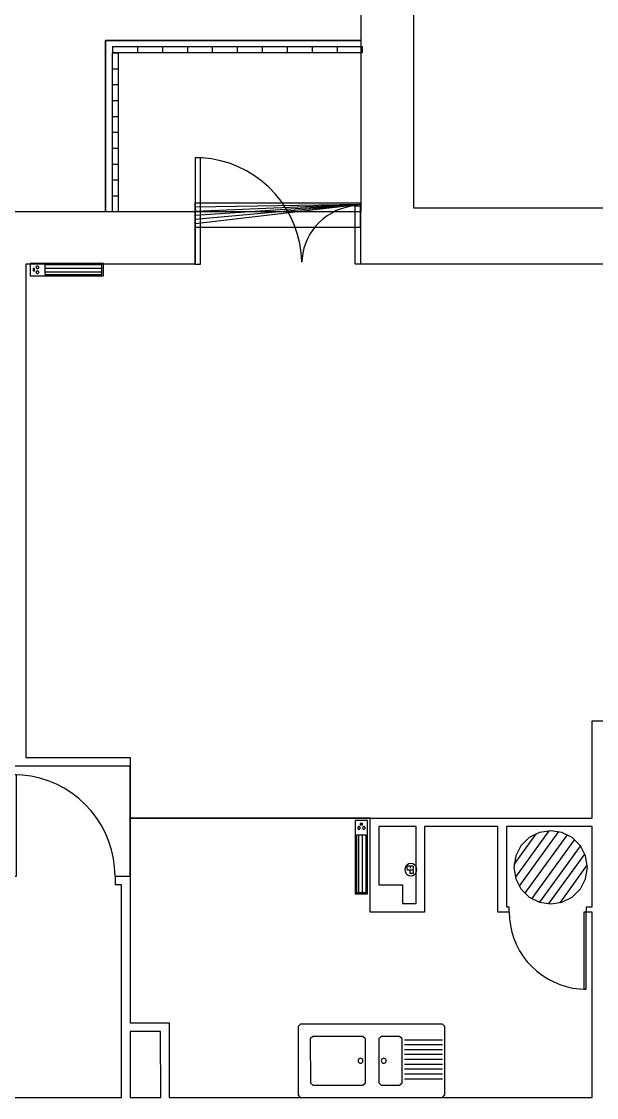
# Model space of a CAD drawing. Header units: millimetres. Extents: x -0.6 to 50, y -2.8 to 26.8.
# Drawn here: x 7.5 to 12.2, y 5.31 to 14.12 of the extents above; entities that cross this region are included whole.
import ezdxf
from ezdxf.enums import TextEntityAlignment as Align

# ---------------------------------------------------------------- set-up
doc = ezdxf.new("R2010")
doc.units = ezdxf.units.MM
for name, color, linetype in [('ABY_Dao_BATIM', 7, 'Continuous'), ('ABY_Equipement', 7, 'Continuous'), ('ABY_Ouverture', 124, 'Continuous'), ('ABY_Parois', 7, 'Continuous')]:
    doc.layers.add(name, color=color, linetype=linetype)

# ---------------------------------------------------------------- blocks, each defined once
blk = doc.blocks.new('OUV_ABY_D4_PPL01')
for p, q in [((-41.3, 99.6), (-50, 100)), ((-50, 100), (-50, 100)), ((-50, 100), (-50, 0)), ((-47, 100), (-50, 100)), ((-47, 0), (-47, 100)), ((-32.6, 98.5), (-41.3, 99.6)), ((-24.1, 96.6), (-32.6, 98.5)), ((-15.8, 94), (-24.1, 96.6)), ((-7.7, 90.6), (-15.8, 94)), ((0, 86.6), (-7.7, 90.6)), ((7.4, 81.9), (0, 86.6)), ((14.3, 76.6), (7.4, 81.9)), ((20.7, 70.7), (14.3, 76.6)), ((26.6, 64.3), (20.7, 70.7)), ((31.9, 57.4), (26.6, 64.3)), ((36.6, 50), (31.9, 57.4)), ((40.6, 42.3), (36.6, 50)), ((44, 34.2), (40.6, 42.3)), ((46.6, 25.9), (44, 34.2)), ((48.5, 17.4), (46.6, 25.9)), ((49.6, 8.7), (48.5, 17.4)), ((-50, 0), (-47, 0)), ((50, 0), (49.6, 8.7))]:
    blk.add_line(p, q)
at = {"flags": 1}
for tag, p in [('DATE_ETAT_EQU', (0, -3.7)), ('DATE_ETAT_VOL', (0, -4.4)), ('DATE_ETAT', (0, -3)), ('ETAT_EQU', (0, -3.4)), ('ETAT_VOL', (0, -4)), ('ETAT', (0, -2.8))]:
    blk.add_attdef(tag, text='', height=0.25, rotation=360, dxfattribs=at).set_placement(p, align=Align.MIDDLE_CENTER)
at = {"color": 0, "linetype": 'ByBlock', "lineweight": -2}
for tag, flags, p in [('NUMCOMP_OUV', 1, (0, -1.9)), ('NUMCOMP_EQU', 1, (0, -2.2)), ('NUMCOMP_VOL', 1, (0, -2.5)), ('OUVERTURE', 13, (0, -0.8)), ('LARGEUR', 5, (0, -1.4)), ('HAUTEUR', 5, (0, -1.6)), ('ALLEGE', 5, (0, -1.1)), ('VOLET', 1, (0, -0.6)), ('SSSC', 1, (0, -0.3))]:
    blk.add_attdef(tag, text='', height=0.25, dxfattribs=dict(at, flags=flags)).set_placement(p, align=Align.MIDDLE)
at = {"flags": 1}
blk.add_attdef('TYPEPORTE', (-1.1, -4.9), '', height=0.25, dxfattribs=at)
blk = doc.blocks.new('OUV_ABY_D0_POR01')
for p, q in [((-41.3, 99.6), (-50, 100)), ((-50, 100), (-50, 100)), ((-50, 100), (-50, 0)), ((-47, 100), (-50, 100)), ((-47, 0), (-47, 100)), ((-32.6, 98.5), (-41.3, 99.6)), ((-24.1, 96.6), (-32.6, 98.5)), ((-15.8, 94), (-24.1, 96.6)), ((-7.7, 90.6), (-15.8, 94)), ((0, 86.6), (-7.7, 90.6)), ((7.4, 81.9), (0, 86.6)), ((14.3, 76.6), (7.4, 81.9)), ((20.7, 70.7), (14.3, 76.6)), ((26.6, 64.3), (20.7, 70.7)), ((31.9, 57.4), (26.6, 64.3)), ((36.6, 50), (31.9, 57.4)), ((40.6, 42.3), (36.6, 50)), ((44, 34.2), (40.6, 42.3)), ((46.6, 25.9), (44, 34.2)), ((48.5, 17.4), (46.6, 25.9)), ((49.6, 8.7), (48.5, 17.4)), ((-50, 0), (-47, 0)), ((50, 0), (49.6, 8.7))]:
    blk.add_line(p, q)
at = {"flags": 1}
for tag, p in [('DATE_ETAT_EQU', (0, -3.7)), ('DATE_ETAT_VOL', (0, -4.4)), ('DATE_ETAT', (0, -3)), ('ETAT_EQU', (0, -3.4)), ('ETAT_VOL', (0, -4)), ('ETAT', (0, -2.8))]:
    blk.add_attdef(tag, text='', height=0.25, rotation=360, dxfattribs=at).set_placement(p, align=Align.MIDDLE_CENTER)
at = {"color": 0, "linetype": 'ByBlock', "lineweight": -2}
for tag, flags, p in [('NUMCOMP_OUV', 1, (0, -1.9)), ('NUMCOMP_EQU', 1, (0, -2.2)), ('NUMCOMP_VOL', 1, (0, -2.5)), ('OUVERTURE', 13, (0, -0.8)), ('LARGEUR', 5, (0, -1.4)), ('HAUTEUR', 5, (0, -1.6)), ('ALLEGE', 5, (0, -1.1)), ('VOLET', 1, (0, -0.6)), ('SSSC', 1, (0, -0.3))]:
    blk.add_attdef(tag, text='', height=0.25, dxfattribs=dict(at, flags=flags)).set_placement(p, align=Align.MIDDLE)
at = {"flags": 1}
blk.add_attdef('TYPEPORTE', (-1.1, -4.9), '', height=0.25, dxfattribs=at)
blk = doc.blocks.new('OUV_ABY_C0_POR10')
for p, q in [((-6.2, 0), (-5.8, 0)), ((-6.2, -4.39), (-6.2, 0)), ((-5.8, 0), (-5.8, -4.39)), ((5.8, 0), (5.8, -7.99)), ((6.2, 0), (5.8, 0)), ((6.2, -7.99), (6.2, 0)), ((-1.87, -0.82), (-1.82, -0.44)), ((-1.82, -0.44), (-1.8, -0.15)), ((-1.8, -0.17), (-1.75, -0.87)), ((-2.23, -1.91), (-2.08, -1.56)), ((-2.08, -1.56), (-1.96, -1.2)), ((-1.96, -1.2), (-1.87, -0.82)), ((-1.75, -0.87), (-1.65, -1.56)), ((-1.65, -1.56), (-1.48, -2.24)), ((-2.63, -2.57), (-2.41, -2.25)), ((-2.41, -2.25), (-2.23, -1.91)), ((-1.48, -2.24), (-1.26, -2.9)), ((-3.41, -3.41), (-3.13, -3.16)), ((-3.13, -3.16), (-2.86, -2.88)), ((-2.86, -2.88), (-2.63, -2.57)), ((-1.26, -2.9), (-0.98, -3.54)), ((-4.75, -4.16), (-4.39, -4.02)), ((-4.39, -4.02), (-4.05, -3.84)), ((-4.05, -3.84), (-3.72, -3.64)), ((-3.72, -3.64), (-3.41, -3.41)), ((-0.98, -3.54), (-0.64, -4.15)), ((-5.8, -4.39), (-6.2, -4.39)), ((-5.87, -4.39), (-5.49, -4.35)), ((-5.49, -4.35), (-5.12, -4.27)), ((-5.12, -4.27), (-4.75, -4.16)), ((-0.64, -4.15), (-0.25, -4.73)), ((-0.25, -4.73), (0.18, -5.27)), ((0.18, -5.27), (0.67, -5.78)), ((0.67, -5.78), (1.19, -6.24)), ((1.19, -6.24), (1.75, -6.65)), ((1.75, -6.65), (2.35, -7.01)), ((2.35, -7.01), (2.98, -7.32)), ((2.98, -7.32), (3.63, -7.58)), ((3.63, -7.58), (4.3, -7.77)), ((4.3, -7.77), (4.98, -7.91)), ((4.98, -7.91), (5.68, -7.98)), ((5.68, -7.98), (5.82, -7.99)), ((5.8, -7.99), (6.2, -7.99))]:
    blk.add_line(p, q)
at = {"color": 0, "linetype": 'ByBlock', "lineweight": -2}
for tag, flags, p in [('OUVERTURE', 13, (0, -0.829)), ('VOLET', 1, (0, -0.559)), ('SSSC', 1, (0, -0.289)), ('LARGEUR', 5, (0, -1.369)), ('HAUTEUR', 5, (0, -1.639)), ('ALLEGE', 5, (0, -1.099)), ('NUMCOMP_OUV', 1, (0, -1.929)), ('NUMCOMP_EQU', 1, (0, -2.213)), ('NUMCOMP_VOL', 1, (0, -2.484))]:
    blk.add_attdef(tag, text='', height=0.25, dxfattribs=dict(at, flags=flags)).set_placement(p, align=Align.MIDDLE)
at = {"flags": 1}
for tag, p in [('DATE_ETAT', (0, -3.045)), ('ETAT', (0, -2.772)), ('DATE_ETAT_EQU', (0, -3.707)), ('ETAT_EQU', (0, -3.376)), ('ETAT_VOL', (0, -4.037)), ('DATE_ETAT_VOL', (0, -4.368))]:
    blk.add_attdef(tag, text='', height=0.25, rotation=360, dxfattribs=at).set_placement(p, align=Align.MIDDLE_CENTER)
blk.add_attdef('TYPEPORTE', (-1.116, -4.909), '', height=0.25, dxfattribs=at)
blk = doc.blocks.new('VOL_ABY_B3_VOL01')
for p, q in [((-50, -15), (-50, 0)), ((-50, 0), (50, 0)), ((50, 0), (50, -12)), ((50, -2.5), (-50.1, -14.22)), ((50, -2.5), (-50.1, -14.22)), ((50, -5), (-50.08, -14.22)), ((50, -5), (-50.08, -14.22)), ((50, -7.5), (-50.06, -14.22)), ((50, -7.5), (-50.06, -14.22)), ((50, -10), (-50.04, -14.22)), ((50, -10), (-50.04, -14.22)), ((50, -12.5), (-50.02, -14.22)), ((50, -12.5), (-50.02, -14.22)), ((-50, -15), (-50, -12)), ((50, -12), (50, -15)), ((50, -15), (-50, -15))]:
    blk.add_line(p, q)
at = {"color": 0, "linetype": 'ByBlock', "lineweight": -2}
for tag, flags, p in [('PROFONDEUR', 5, (0, -1.07)), ('ANNEE_REN', 1, (0, -3.01)), ('NUMCOMP', 9, (0, -2.71)), ('ALTITUDE', 13, (0, -0.53)), ('LARGEUR', 5, (0, -0.8)), ('HAUTEUR', 5, (0, -1.34)), ('EQMUR', 9, (0, -1.88)), ('EQOUV', 9, (0, -2.16)), ('EQFAC', 9, (0, -1.61)), ('SSSC', 5, (0, -0.26)), ('QTE', 9, (0, -2.44))]:
    blk.add_attdef(tag, text='', height=0.25, dxfattribs=dict(at, flags=flags)).set_placement(p, align=Align.MIDDLE)
for tag, flags, p in [('DATE_ETAT', 1, (0, -3.57)), ('DUREE_VIE', 9, (-0.02, -3.87)), ('ETAT', 9, (0, -3.3))]:
    blk.add_attdef(tag, text='', height=0.25, rotation=360, dxfattribs=dict(flags=flags)).set_placement(p, align=Align.MIDDLE_CENTER)
blk = doc.blocks.new('EQU_ABY_I0_EVI01')
for p, q in [((-58, 30), (-60, 28)), ((-60, 28), (-60, -28)), ((58, 30), (-58, 30)), ((58, 30), (60, 28)), ((60, -28), (60, 28)), ((-23, 20), (-25, 18)), ((-25, 18), (-25, -18)), ((-8, 20), (-23, 20)), ((-6, 18), (-8, 20)), ((-6, -18), (-6, 18)), ((7, 20), (5, 18)), ((5, 18), (5, -18)), ((48, 20), (7, 20)), ((50, 18), (48, 20)), ((50, -18), (50, 18)), ((-58, 15), (-27, 15)), ((-58, 11), (-27, 11)), ((-58, 7), (-27, 7)), ((-58, 3), (-27, 3)), ((-11.9, 0.62), (-12, 0)), ((-12, 0), (-11.9, -0.62)), ((-11.62, 1.18), (-11.9, 0.62)), ((-11.18, 1.62), (-11.62, 1.18)), ((-10.62, 1.9), (-11.18, 1.62)), ((-10, 2), (-10.62, 1.9)), ((-9.38, 1.9), (-10, 2)), ((-8.82, 1.62), (-9.38, 1.9)), ((-8.38, 1.18), (-8.82, 1.62)), ((-8.1, 0.62), (-8.38, 1.18)), ((-8, 0), (-8.1, 0.62)), ((-8.1, -0.62), (-8, 0)), ((-8, 0), (-8, 0)), ((7.1, 0.62), (7, 0)), ((7, 0), (7.1, -0.62)), ((7.38, 1.18), (7.1, 0.62)), ((7.82, 1.62), (7.38, 1.18)), ((8.38, 1.9), (7.82, 1.62)), ((9, 2), (8.38, 1.9)), ((9.62, 1.9), (9, 2)), ((10.18, 1.62), (9.62, 1.9)), ((10.62, 1.18), (10.18, 1.62)), ((10.9, 0.62), (10.62, 1.18)), ((11, 0), (10.9, 0.62)), ((10.9, -0.62), (11, 0)), ((11, 0), (11, 0)), ((-58, -1), (-27, -1)), ((-58, -5), (-27, -5)), ((-11.9, -0.62), (-11.62, -1.18)), ((-11.62, -1.18), (-11.18, -1.62)), ((-11.18, -1.62), (-10.62, -1.9)), ((-10.62, -1.9), (-10, -2)), ((-10, -2), (-9.38, -1.9)), ((-9.38, -1.9), (-8.82, -1.62)), ((-8.82, -1.62), (-8.38, -1.18)), ((-8.38, -1.18), (-8.1, -0.62)), ((7.1, -0.62), (7.38, -1.18)), ((7.38, -1.18), (7.82, -1.62)), ((7.82, -1.62), (8.38, -1.9)), ((8.38, -1.9), (9, -2)), ((9, -2), (9.62, -1.9)), ((9.62, -1.9), (10.18, -1.62)), ((10.18, -1.62), (10.62, -1.18)), ((10.62, -1.18), (10.9, -0.62)), ((-58, -9), (-27, -9)), ((-58, -13), (-27, -13)), ((-58, -17), (-27, -17)), ((-25, -18), (-23, -20)), ((-23, -20), (-8, -20)), ((-8, -20), (-6, -18)), ((5, -18), (7, -20)), ((7, -20), (48, -20)), ((48, -20), (50, -18)), ((-60, -28), (-58, -30)), ((-58, -30), (58, -30)), ((58, -30), (60, -28))]:
    blk.add_line(p, q)
at = {"color": 0, "linetype": 'ByBlock', "lineweight": -2}
for tag, flags, p in [('PROFONDEUR', 5, (0, -1.07)), ('ANNEE_REN', 1, (0, -3.01)), ('NUMCOMP', 9, (0, -2.71)), ('ALTITUDE', 13, (0, -0.53)), ('LARGEUR', 5, (0, -0.8)), ('HAUTEUR', 5, (0, -1.34)), ('EQMUR', 9, (0, -1.88)), ('EQOUV', 9, (0, -2.16)), ('EQFAC', 9, (0, -1.61)), ('SSSC', 5, (0, -0.26)), ('QTE', 9, (0, -2.44))]:
    blk.add_attdef(tag, text='', height=0.25, dxfattribs=dict(at, flags=flags)).set_placement(p, align=Align.MIDDLE)
for tag, flags, p in [('DATE_ETAT', 1, (0, -3.57)), ('DUREE_VIE', 9, (-0.02, -3.87)), ('ETAT', 9, (0, -3.3))]:
    blk.add_attdef(tag, text='', height=0.25, rotation=360, dxfattribs=dict(flags=flags)).set_placement(p, align=Align.MIDDLE_CENTER)
blk = doc.blocks.new('EQU_ABY_I2_ECS02')
for p, q in [((-2.39, 0.3), (-0.89, 2.36)), ((-2.3, -0.56), (-0.05, 2.54)), ((-2.04, -1.16), (0.59, 2.48)), ((-1.67, -1.63), (1.16, 2.27)), ((-0.71, 2.42), (-1.39, 2.08)), ((0.04, 2.54), (-0.71, 2.42)), ((0.79, 2.42), (0.04, 2.54)), ((1.47, 2.08), (0.79, 2.42)), ((-1.93, 1.54), (-2.28, 0.86)), ((-1.39, 2.08), (-1.93, 1.54)), ((-1.22, -1.98), (1.64, 1.95)), ((-0.69, -2.22), (2.02, 1.52)), ((2.01, 1.54), (1.47, 2.08)), ((2.36, 0.86), (2.01, 1.54)), ((-2.28, 0.86), (-2.4, 0.1)), ((-0.06, -2.28), (2.3, 0.97)), ((2.48, 0.1), (2.36, 0.86)), ((-2.4, 0.1), (-2.28, -0.65)), ((0.67, -2.25), (2.47, 0.24)), ((2.36, -0.65), (2.48, 0.1)), ((2.48, 0.1), (2.48, 0.1)), ((-2.28, -0.65), (-1.93, -1.33)), ((2.01, -1.33), (2.36, -0.65)), ((-1.93, -1.33), (-1.39, -1.87)), ((1.47, -1.87), (2.01, -1.33)), ((-1.39, -1.87), (-0.71, -2.21)), ((0.79, -2.21), (1.47, -1.87)), ((-0.71, -2.21), (0.04, -2.33)), ((0.04, -2.33), (0.79, -2.21))]:
    blk.add_line(p, q)
at = {"color": 0, "linetype": 'ByBlock', "lineweight": -2}
for tag, flags, p in [('ALTITUDE', 13, (-0.002, -0.532)), ('LARGEUR', 5, (-0.002, -0.802)), ('SSSC', 5, (-0.002, -0.262)), ('PROFONDEUR', 5, (-0.002, -1.072)), ('HAUTEUR', 5, (-0.002, -1.342)), ('EQMUR', 9, (-0.002, -1.882)), ('EQOUV', 9, (-0.002, -2.16)), ('EQFAC', 9, (-0.002, -1.612)), ('ANNEE_REN', 1, (-0.002, -3.011)), ('NUMCOMP', 9, (-0.002, -2.713)), ('QTE', 9, (-0.002, -2.438))]:
    blk.add_attdef(tag, text='', height=0.25, dxfattribs=dict(at, flags=flags)).set_placement(p, align=Align.MIDDLE)
for tag, flags, p in [('DATE_ETAT', 1, (-0.002, -3.572)), ('ETAT', 9, (-0.002, -3.298)), ('DUREE_VIE', 9, (-0.015, -3.871))]:
    blk.add_attdef(tag, text='', height=0.25, rotation=360, dxfattribs=dict(flags=flags)).set_placement(p, align=Align.MIDDLE_CENTER)
blk = doc.blocks.new('EQU_ABY_M7_DEV01')
for p, q in [((-2.28, 0.86), (-2.4, 0.1)), ((-2.4, 0.1), (-2.28, -0.65)), ((-1.93, 1.54), (-2.28, 0.86)), ((-1.39, 2.08), (-1.93, 1.54)), ((-0.71, 2.42), (-1.39, 2.08)), ((-1.32, 1.08), (-1.32, -1.49)), ((-1.31, 1.08), (-0.05, 1.08)), ((0.04, 2.54), (-0.71, 2.42)), ((0.79, 2.42), (0.04, 2.54)), ((0.3, 1.09), (0.3, -1.49)), ((0.32, 1.09), (1.62, 1.09)), ((1.47, 2.08), (0.79, 2.42)), ((2.01, 1.54), (1.47, 2.08)), ((1.62, 1.09), (1.62, -0.19)), ((2.36, 0.86), (2.01, 1.54)), ((2.48, 0.1), (2.36, 0.86)), ((2.36, -0.65), (2.48, 0.1)), ((2.48, 0.1), (2.48, 0.1)), ((-2.28, -0.65), (-1.93, -1.33)), ((-1.93, -1.33), (-1.39, -1.87)), ((-1.39, -1.87), (-0.71, -2.21)), ((-1.32, -0.21), (-0.59, -0.19)), ((-1.32, -1.49), (-0.09, -1.49)), ((-0.71, -2.21), (0.04, -2.33)), ((0.04, -2.33), (0.79, -2.21)), ((1.62, -0.19), (0.3, -0.19)), ((0.79, -2.21), (1.47, -1.87)), ((1.47, -1.87), (2.01, -1.33)), ((2.01, -1.33), (2.36, -0.65))]:
    blk.add_line(p, q)
at = {"color": 0, "linetype": 'ByBlock', "lineweight": -2}
for tag, flags, p in [('PROFONDEUR', 5, (0, -1.07)), ('ANNEE_REN', 1, (0, -3.01)), ('NUMCOMP', 9, (0, -2.71)), ('ALTITUDE', 13, (0, -0.53)), ('LARGEUR', 5, (0, -0.8)), ('HAUTEUR', 5, (0, -1.34)), ('EQMUR', 9, (0, -1.88)), ('EQOUV', 9, (0, -2.16)), ('EQFAC', 9, (0, -1.61)), ('SSSC', 5, (0, -0.26)), ('QTE', 9, (0, -2.44))]:
    blk.add_attdef(tag, text='', height=0.25, dxfattribs=dict(at, flags=flags)).set_placement(p, align=Align.MIDDLE)
for tag, flags, p in [('DATE_ETAT', 1, (0, -3.57)), ('DUREE_VIE', 9, (-0.02, -3.87)), ('ETAT', 9, (0, -3.3))]:
    blk.add_attdef(tag, text='', height=0.25, rotation=360, dxfattribs=dict(flags=flags)).set_placement(p, align=Align.MIDDLE_CENTER)
blk = doc.blocks.new('EQU_ABY_J0_GCT02')
for p, q in [((50, 20), (-50, 20)), ((-50, 20), (-50, 0)), ((-41.6, 15.2), (-41.9, 14.6)), ((-41.2, 15.6), (-41.6, 15.2)), ((-40.6, 15.9), (-41.2, 15.6)), ((-40, 16), (-40.6, 15.9)), ((-39.4, 15.9), (-40, 16)), ((-38.8, 15.6), (-39.4, 15.9)), ((-38.4, 15.2), (-38.8, 15.6)), ((-38.1, 14.6), (-38.4, 15.2)), ((-30, 18), (-30, 2)), ((48, 18), (-30, 18)), ((48, 2), (48, 18)), ((50, 0), (50, 20)), ((-50, 0), (50, 0)), ((-44, 12), (-46, 12)), ((-46, 12), (-46, 8)), ((-46, 10), (-44, 10)), ((-46, 8), (-44, 8)), ((-44, 8), (-44, 12)), ((-41.9, 14.6), (-42, 14)), ((-42, 14), (-41.9, 13.4)), ((-41.9, 6.6), (-42, 6)), ((-42, 6), (-41.9, 5.4)), ((-41.9, 13.4), (-41.6, 12.8)), ((-41.6, 7.2), (-41.9, 6.6)), ((-41.9, 5.4), (-41.6, 4.8)), ((-41.6, 12.8), (-41.2, 12.4)), ((-41.2, 7.6), (-41.6, 7.2)), ((-41.6, 4.8), (-41.2, 4.4)), ((-41.2, 12.4), (-40.6, 12.1)), ((-40.6, 7.9), (-41.2, 7.6)), ((-41.2, 4.4), (-40.6, 4.1)), ((-40.6, 12.1), (-40, 12)), ((-40, 8), (-40.6, 7.9)), ((-40.6, 4.1), (-40, 4)), ((-40, 12), (-39.4, 12.1)), ((-39.4, 7.9), (-40, 8)), ((-40, 4), (-39.4, 4.1)), ((-39.4, 12.1), (-38.8, 12.4)), ((-38.8, 7.6), (-39.4, 7.9)), ((-39.4, 4.1), (-38.8, 4.4)), ((-38.8, 12.4), (-38.4, 12.8)), ((-38.4, 7.2), (-38.8, 7.6)), ((-38.8, 4.4), (-38.4, 4.8)), ((-38.4, 12.8), (-38.1, 13.4)), ((-38.1, 6.6), (-38.4, 7.2)), ((-38.4, 4.8), (-38.1, 5.4)), ((-38, 14), (-38.1, 14.6)), ((-38.1, 13.4), (-38, 14)), ((-38, 6), (-38.1, 6.6)), ((-38.1, 5.4), (-38, 6)), ((-38, 14), (-38, 14)), ((-38, 6), (-38, 6)), ((48, 12), (-30, 12)), ((48, 6), (-30, 6)), ((-30, 2), (48, 2)), ((48, 9), (48, 9)), ((48, 9), (48, 9))]:
    blk.add_line(p, q)
at = {"color": 0, "linetype": 'ByBlock', "lineweight": -2}
for tag, flags, p in [('PROFONDEUR', 5, (0, -1.1)), ('ANNEE_REN', 1, (0, -3)), ('NUMCOMP', 9, (0, -2.7)), ('ALTITUDE', 13, (0, -0.5)), ('LARGEUR', 5, (0, -0.8)), ('HAUTEUR', 5, (0, -1.3)), ('EQMUR', 9, (0, -1.9)), ('EQOUV', 9, (0, -2.2)), ('EQFAC', 9, (0, -1.6)), ('SSSC', 5, (0, -0.3)), ('QTE', 9, (0, -2.4))]:
    blk.add_attdef(tag, text='', height=0.25, dxfattribs=dict(at, flags=flags)).set_placement(p, align=Align.MIDDLE)
for tag, flags, p in [('DATE_ETAT', 1, (0, -3.6)), ('DUREE_VIE', 9, (0, -3.9)), ('ETAT', 9, (0, -3.3))]:
    blk.add_attdef(tag, text='', height=0.25, rotation=360, dxfattribs=dict(flags=flags)).set_placement(p, align=Align.MIDDLE_CENTER)
blk = doc.blocks.new('EQU_ABY_C2_ELF02')
for p, q in [((-9.98, 0.48), (10.02, 0.48)), ((-9.98, 0.48), (-9.98, -0.52)), ((-7.98, 0.48), (-7.98, -0.52)), ((-5.98, 0.48), (-5.98, -0.52)), ((-3.98, 0.48), (-3.98, -0.52)), ((-1.98, 0.48), (-1.98, -0.52)), ((0.02, 0.48), (0.02, -0.52)), ((2.02, 0.48), (2.02, -0.52)), ((4.02, 0.48), (4.02, -0.52)), ((6.02, 0.48), (6.02, -0.52)), ((8.02, 0.48), (8.02, -0.52)), ((10.02, 0.48), (10.02, -0.52)), ((-9.98, -0.52), (10.02, -0.52))]:
    blk.add_line(p, q)
at = {"color": 0, "linetype": 'ByBlock', "lineweight": -2}
for tag, flags, p in [('ALTITUDE', 13, (-0.002, -0.532)), ('LARGEUR', 5, (-0.002, -0.802)), ('SSSC', 5, (-0.002, -0.262)), ('PROFONDEUR', 5, (-0.002, -1.072)), ('HAUTEUR', 5, (-0.002, -1.342)), ('EQMUR', 9, (-0.002, -1.882)), ('EQFAC', 9, (-0.002, -1.612)), ('NUMCOMP', 9, (-0.002, -2.713)), ('EQOUV', 9, (-0.002, -2.16)), ('QTE', 9, (-0.002, -2.438)), ('ANNEE_REN', 1, (-0.002, -3.011))]:
    blk.add_attdef(tag, text='', height=0.25, dxfattribs=dict(at, flags=flags)).set_placement(p, align=Align.MIDDLE)
for tag, flags, p in [('DATE_ETAT', 1, (-0.002, -3.572)), ('ETAT', 9, (-0.002, -3.298)), ('DUREE_VIE', 9, (-0.015, -3.871))]:
    blk.add_attdef(tag, text='', height=0.25, rotation=360, dxfattribs=dict(flags=flags)).set_placement(p, align=Align.MIDDLE_CENTER)

msp = doc.modelspace()

# ---------------------------------------------------------------- linework, layer by layer
at = {"layer": 'ABY_Dao_BATIM', "color": 7, "linetype": 'Continuous'}
for points in [[(8.1901, 12.56, 3.25), (8.1901, 13.96, 3.25)], [(8.1901, 13.96, 3.25), (10.2801, 13.96, 3.25)]]:
    msp.add_polyline3d(points, dxfattribs=at)
at = {"layer": 'ABY_Ouverture'}
for p, q in [((8.9247, 12.13, 3.25), (8.9247, 12.56, 3.25)), ((10.2747, 12.56, 3.25), (10.2747, 12.13, 3.25)), ((8.2691, 7.1214, 3.25), (8.2691, 7.0514, 3.25)), ((11.4917, 6.8264, 3.25), (11.4917, 6.8691, 3.25)), ((12.1217, 6.8691, 3.25), (12.1217, 6.8264, 3.25))]:
    msp.add_line(p, q, dxfattribs=at)
at = {"layer": 'ABY_Parois'}
for p, q in [((10.2801, 12.56, 3.25), (10.2801, 15.203, 3.25)), ((10.7101, 14.3696, 3.25), (10.7101, 12.5897, 3.25)), ((8.1901, 13.96, 3.25), (8.1901, 12.56, 3.25)), ((10.2801, 13.96, 3.25), (8.1901, 13.96, 3.25)), ((10.2801, 12.56, 3.25), (10.2801, 13.96, 3.25)), ((6.7815, 12.56, 3.25), (8.9247, 12.56, 3.25)), ((8.1901, 12.56, 3.25), (10.2801, 12.56, 3.25)), ((10.2747, 12.56, 3.25), (10.2801, 12.56, 3.25)), ((10.7101, 12.5897, 3.25), (13.5003, 12.5897, 3.25)), ((7.5399, 12.13, 3.25), (7.5399, 8.0914, 3.25)), ((8.9247, 12.13, 3.25), (7.5399, 12.13, 3.25)), ((10.7202, 12.13, 3.25), (10.2747, 12.13, 3.25)), ((14.0199, 12.13, 3.25), (10.7202, 12.13, 3.25)), ((12.1699, 7.5964, 3.25), (12.1699, 8.3914, 3.25)), ((12.1699, 8.3914, 3.25), (12.4399, 8.3914, 3.25)), ((8.3925, 8.0214, 3.25), (4.6499, 8.0214, 3.25)), ((7.5399, 8.0914, 3.25), (8.3925, 8.0914, 3.25)), ((8.3925, 8.0914, 3.25), (8.3925, 8.02, 3.25)), ((8.3925, 7.1214, 3.25), (8.3925, 8.0214, 3.25)), ((8.3925, 8.02, 3.25), (8.3925, 7.5964, 3.25)), ((8.3925, 7.5964, 3.25), (10.3549, 7.5964, 3.25)), ((8.3925, 7.5964, 3.25), (8.3925, 7.1214, 3.25)), ((10.3549, 7.5964, 3.25), (8.3925, 7.5964, 3.25)), ((10.3549, 7.5964, 3.25), (12.1699, 7.5964, 3.25)), ((10.3549, 6.8264, 3.25), (10.3549, 7.5964, 3.25)), ((10.4249, 7.5264, 3.25), (10.4249, 7.0514, 3.25)), ((10.7299, 7.5264, 3.25), (10.4249, 7.5264, 3.25)), ((10.7299, 6.8964, 3.25), (10.7299, 7.5264, 3.25)), ((10.7999, 7.5264, 3.25), (10.7999, 6.8264, 3.25)), ((11.3999, 7.5264, 3.25), (10.7999, 7.5264, 3.25)), ((11.3999, 6.8264, 3.25), (11.3999, 7.5264, 3.25)), ((11.4699, 7.5264, 3.25), (11.4699, 6.8691, 3.25)), ((12.1699, 7.5264, 3.25), (11.4699, 7.5264, 3.25)), ((12.1699, 6.8691, 3.25), (12.1699, 7.5264, 3.25)), ((8.2691, 7.1214, 3.25), (8.3925, 7.1214, 3.25)), ((8.3225, 7.0514, 3.25), (8.2691, 7.0514, 3.25)), ((8.3225, 5.31, 3.25), (8.3225, 7.0514, 3.25)), ((8.3925, 7.1214, 3.25), (8.3925, 5.92, 3.25)), ((10.4249, 7.0514, 3.25), (10.6199, 7.0514, 3.25)), ((10.6199, 7.0514, 3.25), (10.6199, 6.8964, 3.25)), ((10.6199, 6.8964, 3.25), (10.7299, 6.8964, 3.25)), ((11.4699, 6.8691, 3.25), (11.4917, 6.8691, 3.25)), ((12.1217, 6.8691, 3.25), (12.1699, 6.8691, 3.25)), ((10.7999, 6.8264, 3.25), (10.3549, 6.8264, 3.25)), ((11.4917, 6.8264, 3.25), (11.3999, 6.8264, 3.25)), ((12.1699, 6.8264, 3.25), (12.1217, 6.8264, 3.25)), ((12.1699, 5.31, 3.25), (12.1699, 6.8264, 3.25)), ((8.3925, 5.92, 3.25), (8.7122, 5.92, 3.25)), ((8.7122, 5.92, 3.25), (8.7122, 5.31, 3.25)), ((8.3925, 5.8506, 3.25), (8.3925, 5.31, 3.25)), ((8.6422, 5.8506, 3.25), (8.3925, 5.8506, 3.25)), ((8.6425, 5.31, 3.25), (8.6422, 5.8506, 3.25)), ((6.8225, 5.31, 3.25), (8.3225, 5.31, 3.25)), ((8.3925, 5.31, 3.25), (8.6425, 5.31, 3.25)), ((8.7122, 5.31, 3.25), (12.1699, 5.31, 3.25))]:
    msp.add_line(p, q, dxfattribs=at)

# ---------------------------------------------------------------- block references
at = {"layer": 'ABY_Equipement', "xscale": 0.06499999761581421, "yscale": 0.05000000074505806, "rotation": 90.00020741015327}
msp.add_blockref('EQU_ABY_C2_ELF02', (8.2716, 13.2082, 3.25), dxfattribs=at)
at = {"layer": 'ABY_Equipement'}
for name, p, xscale, yscale in [('EQU_ABY_C2_ELF02', (9.2663, 13.8875, 3.25), 0.1019999980926514, 0.05000000074505806), ('EQU_ABY_I2_ECS02', (11.8257, 7.1806, 3.25), 0.1232032850384712, 0.1232032850384712)]:
    msp.add_blockref(name, p, dxfattribs=dict(at, xscale=xscale, yscale=yscale))
at = {"layer": 'ABY_Equipement', "xscale": 0.006000000052154064, "yscale": 0.004999999888241291, "zscale": 0.4000000059604645}
msp.add_blockref('EQU_ABY_J0_GCT02', (7.8746, 12.0339, 3.25), dxfattribs=at)
at = {"layer": 'ABY_Equipement'}
for name, p, xscale, yscale, zscale, rotation in [('EQU_ABY_J0_GCT02', (10.2335, 7.276, 3.25), 0.006000000052154064, 0.004999999888241291, 0.4000000059604645, 270.000629060649), ('EQU_ABY_M7_DEV01', (10.6852, 7.1753, 3.25), 0.02053388208150864, 0.02053388208150864, 3.25, 269.9997925898467), ('EQU_ABY_I0_EVI01', (10.3658, 5.6104, 3.25), 0.009999999776482582, 0.009999999776482582, 0.2000000029802322, 180.0004148203065)]:
    msp.add_blockref(name, p, dxfattribs=dict(at, xscale=xscale, yscale=yscale, zscale=zscale, rotation=rotation))
at = {"layer": 'ABY_Ouverture', "rotation": 180}
for name, p, xscale, yscale in [('OUV_ABY_C0_POR10', (9.5997, 12.13, 3.25), 0.1088709682226181, 0.1088709682226181), ('VOL_ABY_B3_VOL01', (9.5997, 12.43, 3.25), 0.01348651386797428, 0.01348651386797428), ('OUV_ABY_D4_PPL01', (11.8067, 6.8264, 3.25), 0.006300000008195639, 0.006300000008195639)]:
    msp.add_blockref(name, p, dxfattribs=dict(at, xscale=xscale, yscale=yscale))
at = {"layer": 'ABY_Ouverture', "xscale": 0.008299999870359898, "yscale": 0.008299999870359898}
msp.add_blockref('OUV_ABY_D0_POR01', (7.8541, 7.1214, 3.25), dxfattribs=at)

doc.saveas('drawing.dxf')
